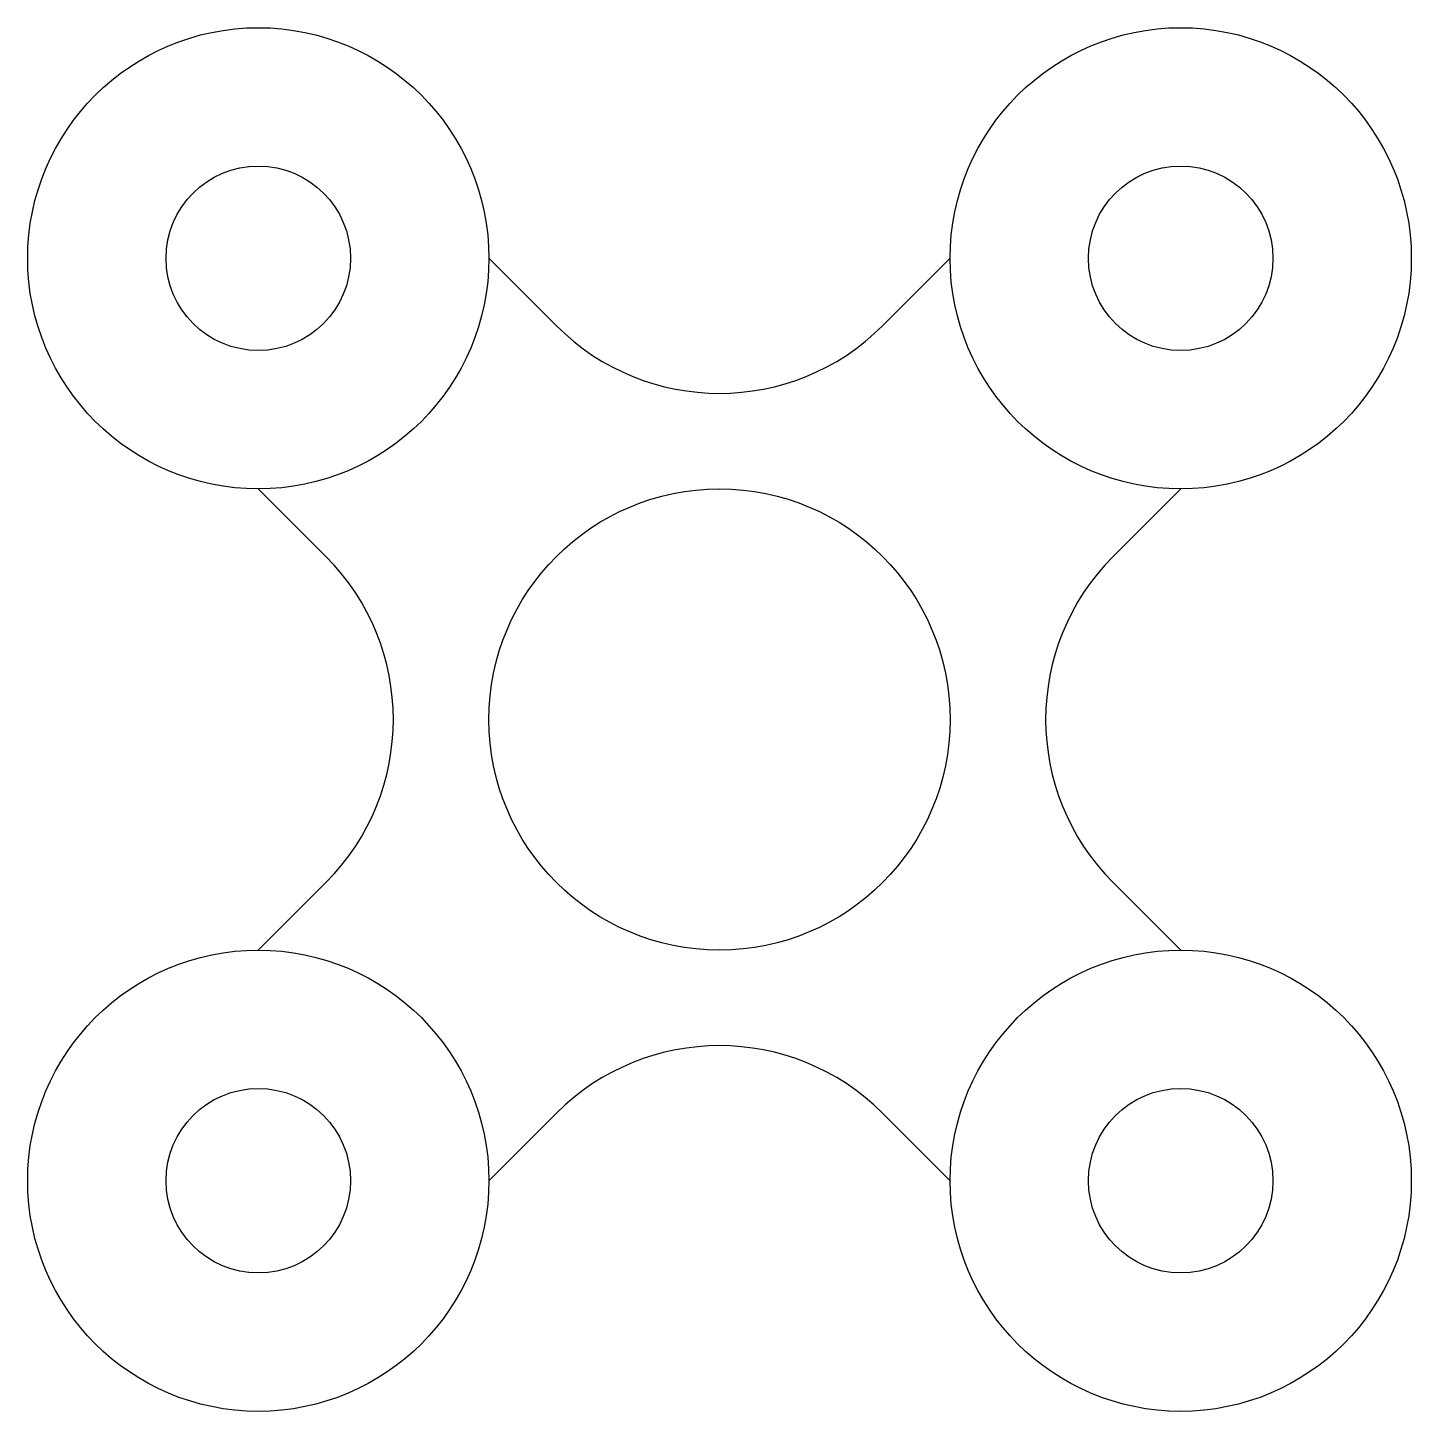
# Model space of a CAD drawing. Header units: inches. Extents: x 48.7 to 138.7, y 43.4 to 133.4.
import ezdxf

# ---------------------------------------------------------------- set-up
doc = ezdxf.new("R2010")
doc.units = ezdxf.units.IN
doc.header["$MEASUREMENT"] = 0

msp = doc.modelspace()

# ---------------------------------------------------------------- linework, layer by layer
for p, q in [((83.061, 114.021), (78.668, 118.414)), ((108.668, 118.414), (104.274, 114.021)), ((63.668, 103.414), (68.061, 99.021)), ((123.668, 103.414), (119.274, 99.021)), ((63.668, 73.414), (68.061, 77.808)), ((123.668, 73.414), (119.274, 77.808)), ((78.668, 58.414), (83.061, 62.808)), ((108.668, 58.414), (104.274, 62.808))]:
    msp.add_line(p, q)
for centre, radius in [((63.668, 118.414), 15), ((123.668, 118.414), 15), ((63.668, 118.414), 6), ((123.668, 118.414), 6), ((93.668, 88.414), 15), ((63.668, 58.414), 15), ((123.668, 58.414), 15), ((63.668, 58.414), 6), ((123.668, 58.414), 6)]:
    msp.add_circle(centre, radius)
for centre, start, end in [((93.668, 124.628), 225, 315), ((57.455, 88.414), 315, 45), ((129.881, 88.414), 135, 225), ((93.668, 52.201), 45, 135)]:
    msp.add_arc(centre, 15, start, end)

doc.saveas('drawing.dxf')
